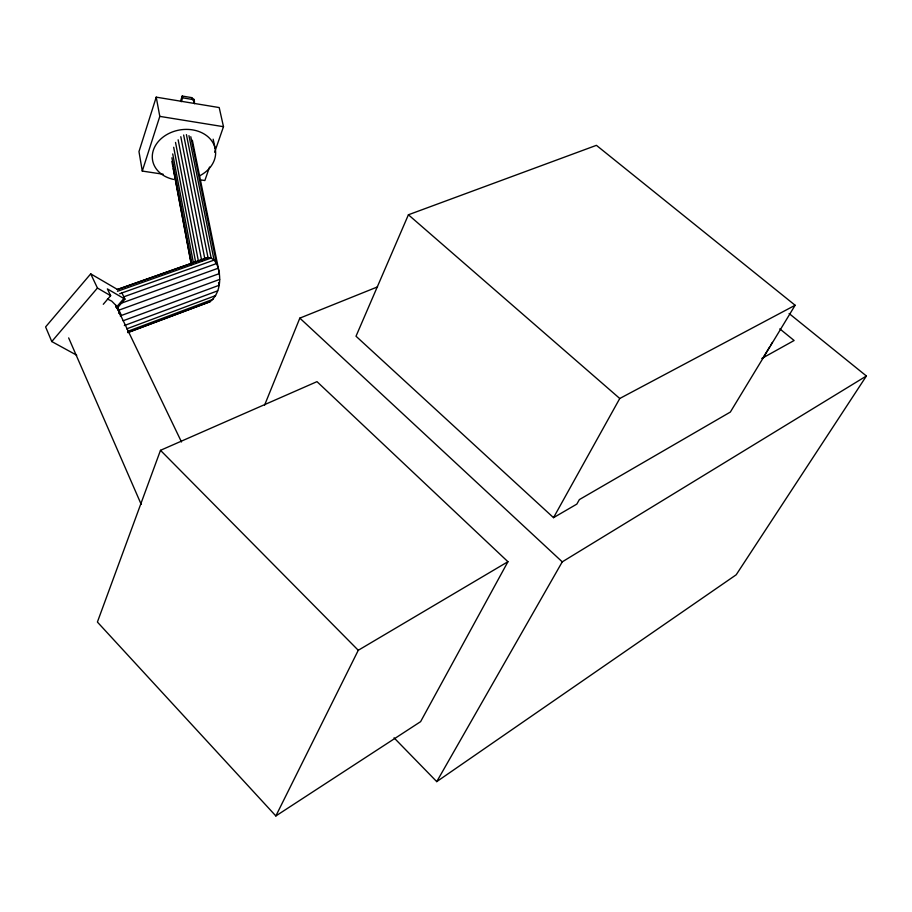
<?xml version="1.0" encoding="UTF-8"?>
<svg xmlns="http://www.w3.org/2000/svg" width="912" height="912" viewBox="0 0 912 912"><rect width="100%" height="100%" fill="white"/><g stroke="black" fill="none" stroke-linecap="round" stroke-linejoin="round"><path stroke-width="1.37" d="M194.119 103.102L194.165 99.522L191.623 97.607L182.218 96.045L180.508 101.255M194.507 103.683L194.165 99.522M190.79 136.72L216.52 263.568C221.821 275.732 221.023 292.98 210.034 301.735L127.942 332.606M214.639 152.258L223.486 126.688L219.199 107.559L156.226 97.151L138.977 151.597L142.283 171.068L163.145 174.226M142.283 171.068L159.805 116.383L156.226 97.151M181.294 101.734L182.571 97.823L182.218 96.045M209.521 167.067L204.858 180.53L200.697 179.892M160.489 450.323L97.402 622.052L275.857 815.955L420.603 721.654L507.938 561.712L316.988 381.649L160.489 450.323L358.268 650.279L275.857 815.955M264.571 405.19L299.831 318.128L377.534 286.892M408.405 214.776L356.011 336.22L553.527 517.663L576.829 504.108L579.371 499.594L730.341 412.064L795.127 305.258L596.414 145.339L408.405 214.776L619.761 398.487L795.127 305.258M553.527 517.663L619.761 398.487M394.052 737.831L436.745 781.63L562.259 561.86L866.4 375.995L789.119 313.534M762.649 358.427L769.819 346.606M770.526 345.431L772.35 342.41M866.4 375.995L736.189 574.788L436.745 781.63M117.659 289.594L90.721 273.862L45.6 326.918L51.779 341.544L76.722 355.213M51.779 341.544L97.436 288.032L90.721 273.862M103.284 304.289L110.637 295.693L107.377 288.899L124.944 299.136L117.671 307.606L120.954 314.446L118.594 313.09M123.872 298.509L116.588 306.991L117.671 307.606M358.268 650.279L507.938 561.712M761.771 358.484L794.113 340.507L779.817 328.867M127.669 332.481L210.034 301.735M126.631 328.89L215.642 295.591M127.805 331.307L213.02 299.307M124.328 325.561L217.717 290.814M123.109 320.773L219.097 285.296L218.538 282.526M120.202 315.905L219.678 279.414M118.184 310.411L219.427 273.566L192.341 140.243M119.746 303.753L218.356 268.162M123.667 296.856L216.52 263.568L214.069 260.114L211.151 258.05L207.982 257.503L117.568 289.378M119.666 293.744L214.069 260.114L188.944 135.649M117.238 289.617L207.982 257.503L183.643 135.022M117.466 291.281L211.151 258.05L186.413 134.623M159.805 116.383L223.486 126.688M182.571 97.823L191.999 99.385L194.53 101.3M107.445 299.011L111.731 301.131L115.756 305.201L181.499 441.978M115.721 307.093L118.07 308.45M97.436 288.032L110.637 295.693M299.831 318.128L562.259 561.86M121.934 292.98L124.944 299.136M115.756 305.201L117.648 309.271M68.662 337.907L141.189 504.347M213.157 139.183L215.175 148.496M191.623 97.607L191.999 99.385M180.804 136.709L204.767 258.529M178.136 139.787L201.757 261.037M175.526 142.432L198.326 260.684M173.679 147.265L195.761 262.747M172.721 153.923L193.378 262.713M171.923 157.787L192.079 264.514M173.314 168.606L191.121 263.078M171.878 161.458L191.315 264.628M173.565 179.413A31.852 25.205 -9.8 0 1 157.297 142.819A31.852 25.205 -9.8 0 1 206.819 135.808A31.852 25.205 -9.8 0 1 199.933 175.674"/></g></svg>
